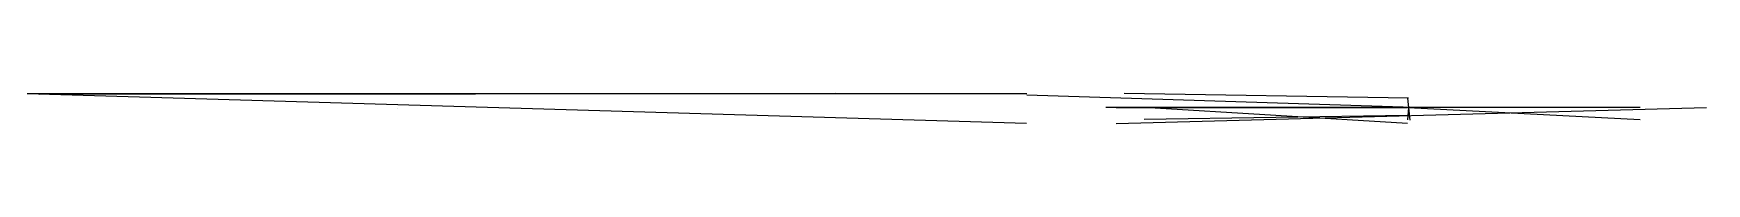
# Model space of a CAD drawing. Header units: metres. Extents: x -664590 to 83515295, y -85936 to 861269.
# Drawn here: x 35464767 to 83515295, y 0 to 861269 of the extents above; entities that cross this region are included whole.
import ezdxf

# ---------------------------------------------------------------- set-up
doc = ezdxf.new("R2010")
doc.units = ezdxf.units.M

msp = doc.modelspace()

# ---------------------------------------------------------------- linework, layer by layer
at = {"layer": 'MCD_Layer_0'}
for p, q in [((63994085.36975, 855551.053203), (35284010.552519, 855263.850396)), ((63984043.370863, 0), (35284010.552519, 855263.850396)), ((60670183.738234, 854062.820475), (35645522.512442, 829833.347288)), ((60670183.738234, 854062.820475), (58501111.978695, 861269)), ((75102332.873852, 454996.414336), (63994085.36975, 812086.953504)), ((74951797.428409, 732718.072146), (66791841.697256, 861269)), ((74931436.758404, 732718.072146), (74994855.238746, 94226.247183)), ((45928529.372479, 436861.579046), (45929156.997409, 436861.579046)), ((81607400.049557, 457634.638174), (66259126.462383, 455843.423042)), ((66559196.008843, 847.008706), (83515294.963422, 455857.30843)), ((66560197.35327, 457620.752785), (74931436.758404, 454996.414336)), ((74931436.758404, 0), (67367280.96099, 455857.30843)), ((74931436.758404, 227498.207168), (67367280.96099, 116387.327422)), ((74931436.758404, 465660.392797), (74974160.787266, 454996.414336)), ((74931436.758404, 458551.073823), (74931436.758404, 465660.392797)), ((74931436.758404, 462105.73331), (74931436.758404, 454996.414336)), ((75187780.931576, 456773.744079), (74931436.758404, 462105.73331)), ((74931436.758404, 454996.414336), (74931436.758404, 458551.073823)), ((74945789.36185, 455871.193819), (74931436.758404, 458551.073823)), ((74952131.209884, 454996.414336), (74931436.758404, 106750.867719)), ((74994521.457271, 454996.414336), (74931436.758404, 454996.414336)), ((74945789.36185, 455871.193819), (81607066.268081, 114596.11229)), ((74952464.99136, 454996.414336), (75016884.816128, 454996.414336)), ((74974160.787266, 454996.414336), (75102332.873852, 454996.414336)), ((75016884.816128, 454996.414336), (75187780.931576, 456773.744079))]:
    msp.add_line(p, q, dxfattribs=at)

doc.saveas('drawing.dxf')
